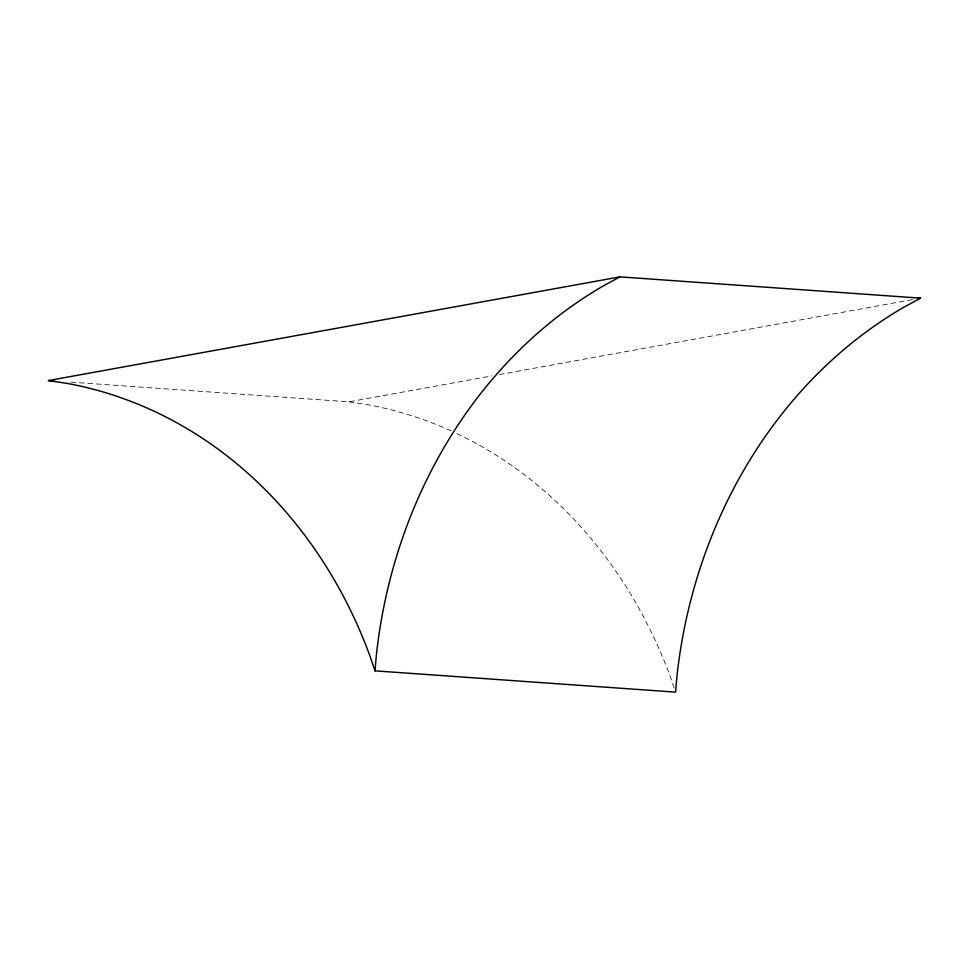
<?xml version="1.0" encoding="UTF-8"?>
<svg xmlns="http://www.w3.org/2000/svg" width="969" height="969" viewBox="0 0 969 969"><rect width="100%" height="100%" fill="white"/><g stroke="black" fill="none" stroke-linecap="round" stroke-linejoin="round"><path stroke-width="0.73" stroke-dasharray="4.84 3.63" d="M70.991 382.149L349.022 401.832L491.901 375.911M499.35 374.567L913.113 299.494M349.022 401.832L367.736 404.691A468.875 406.096 -85.9 0 1 451.954 431.278M674.182 688.038L670.463 677.113A468.875 406.096 -85.9 0 0 453.262 431.883"/><path stroke-width="1.45" d="M375.015 670.851L376.408 654.644A468.875 406.096 -85.9 0 1 602.73 286.255L619.978 276.868L920.55 298.149L903.302 307.536A468.875 406.096 -85.9 0 0 676.98 675.926L675.587 692.132L375.015 670.851L369.892 655.831A468.875 406.096 -85.9 0 0 67.164 383.409L48.45 380.551L619.978 276.868M917.57 298.694L920.55 298.149M48.45 380.551L54.458 380.974"/></g></svg>
